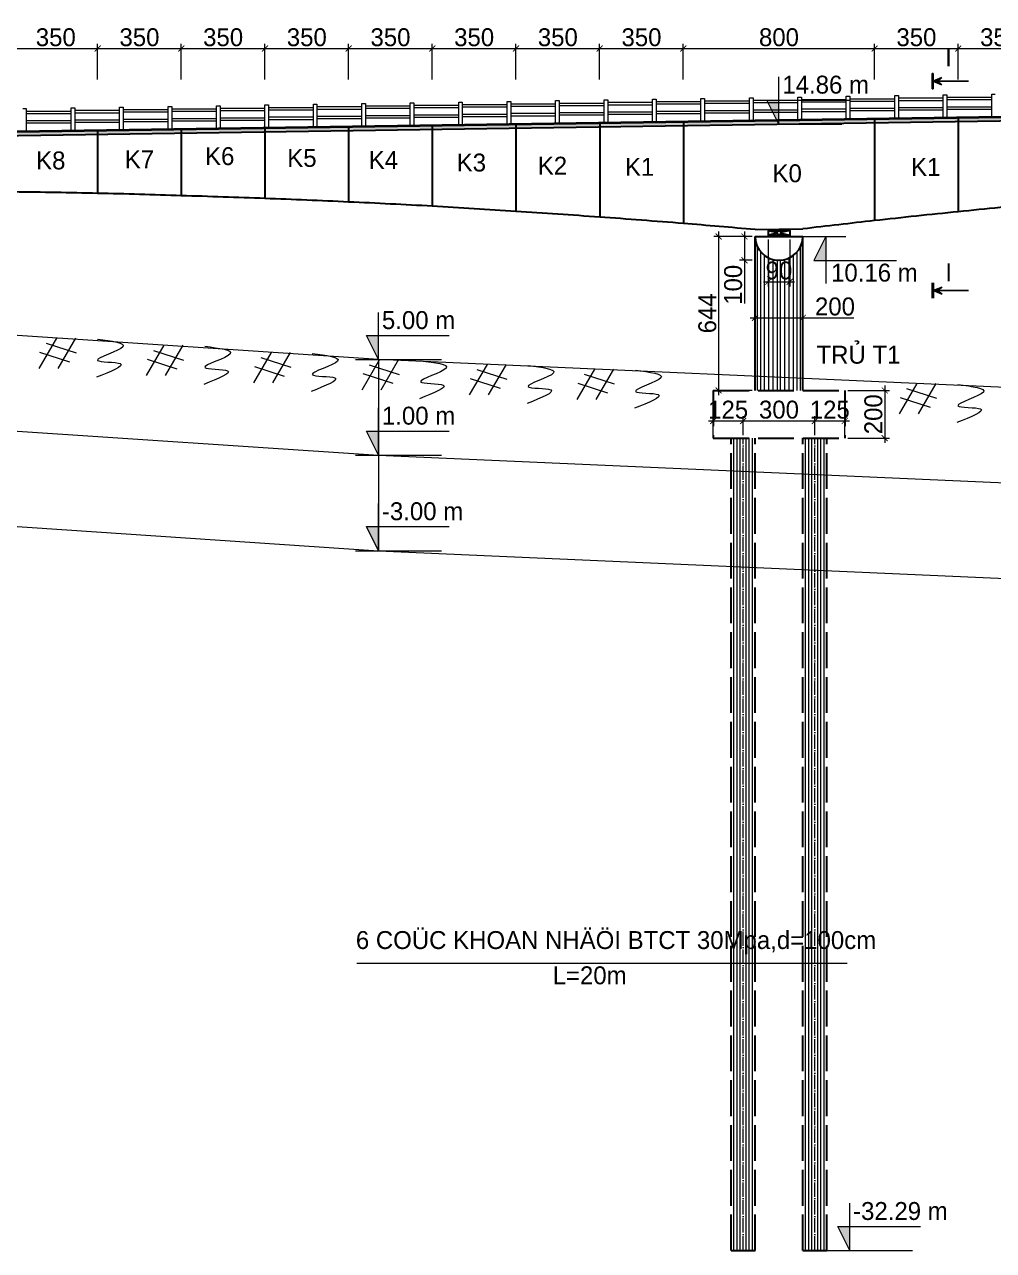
# Model space of a CAD drawing. Header units: millimetres. Extents: x -354608 to 492029, y -885357 to -234285.
# Drawn here: x -257077 to -216546, y -491479 to -440166 of the extents above; entities that cross this region are included whole.
import ezdxf

# ---------------------------------------------------------------- set-up
doc = ezdxf.new("R2010")
doc.units = ezdxf.units.MM
doc.header["$LTSCALE"] = 0.25
doc.header["$MEASUREMENT"] = 0
doc.header["$PDMODE"] = 34
doc.linetypes.add('ACAD_ISO02W100', pattern=[15, 12, -3])
doc.linetypes.add('ACAD_ISO04W100', pattern=[30, 24, -3, 0, -3])
doc.layers.get('0').update_dxf_attribs({"lineweight": 30})
for name, color, linetype, lineweight in [('!coban', 142, 'Continuous', 30), ('!hatch', 7, 'Continuous', 9), ('!manh', 21, 'Continuous', 20), ('!text', 130, 'Continuous', 20), ('2', 253, 'Continuous', 15), ('dam', 1, 'Continuous', 35), ('duong 3', 3, 'Continuous', 30), ('duongtam', 3, 'ACAD_ISO04W100', 18), ('dut', 2, 'ACAD_ISO02W100', 30), ('kichthuoc', 3, 'Continuous', 20), ('NET03', 2, 'Continuous', 30), ('text', 2, 'Continuous', 25)]:
    doc.layers.add(name, color=color, linetype=linetype, lineweight=lineweight)
doc.styles.add('K-THUOC', font='11_3664_VSWICONN.TTF')
doc.styles.get("Standard").update_dxf_attribs({"font": 'VNswitzerlandcondlight.TTF'})
doc.dimstyles.new('CHUAN TL 250', dxfattribs={"dimscale": 250, "dimtxt": 3, "dimasz": 1, "dimexe": 0.8, "dimexo": 0.5, "dimgap": 0.35, "dimtad": 1, "dimdec": 0, "dimlfac": 0.1, "dimzin": 0, "dimdsep": 46, "dimtxsty": 'K-THUOC', "dimblk": 'ARCHTICK', "dimcen": 1, "dimdle": 0.8, "dimclrd": 7, "dimclre": 7, "dimclrt": 256, "dimadec": 0, "dimazin": 0, "dimtfac": 1, "dimtdec": 0, "dimtmove": 0, "dimatfit": 3, "dimfxl": 0, "dimfrac": 2, "dimtolj": 1, "dimtzin": 0, "dimlwd": 15, "dimlwe": 15, "dimarcsym": 0})

# ---------------------------------------------------------------- blocks, each defined once
blk = doc.blocks.new('_ArchTick')
at = {"color": 0, "linetype": 'ByBlock', "const_width": 0.15}
blk.add_lwpolyline([(-0.5, -0.5), (0.5, 0.5)], dxfattribs=at)
blk = doc.blocks.new('*D50')
at = {"layer": '2', "color": 7, "lineweight": 15}
for p, q in [((-222644, -455479), (-220897, -455479)), ((-221097, -455279), (-221097, -457679)), ((-222644, -457479), (-220897, -457479))]:
    blk.add_line(p, q, dxfattribs=at)
at = {"layer": 'Defpoints', "color": 0}
for p in [(-222769, -455479), (-222769, -457479), (-221097, -457479)]:
    blk.add_point(p, dxfattribs=at)
at = {"layer": '2', "color": 7, "lineweight": 15, "xscale": 250, "yscale": 250, "zscale": 250}
for p, rotation in [((-221097, -455479), 90), ((-221097, -457479), 270)]:
    blk.add_blockref('_ArchTick', p, dxfattribs=dict(at, rotation=rotation))
at = {"layer": '2', "insert": (-221567, -456479), "char_height": 750, "attachment_point": 5, "rotation": 90, "style": 'K-THUOC'}
blk.add_mtext('\\A1;200', dxfattribs=at)
blk = doc.blocks.new('*D43')
at = {"layer": '2', "color": 7, "lineweight": 15}
for p, q in [((-225969, -449160), (-225969, -451136)), ((-225069, -449160), (-225069, -451136)), ((-226169, -450936), (-224869, -450936))]:
    blk.add_line(p, q, dxfattribs=at)
at = {"layer": 'Defpoints', "color": 0}
for p in [(-225969, -449035), (-225069, -449035), (-225069, -450936)]:
    blk.add_point(p, dxfattribs=at)
at = {"layer": '2', "color": 7, "lineweight": 15, "xscale": 250, "yscale": 250, "zscale": 250, "rotation": 180}
blk.add_blockref('_ArchTick', (-225969, -450936), dxfattribs=at)
at = {"layer": '2', "color": 7, "lineweight": 15, "xscale": 250, "yscale": 250, "zscale": 250}
blk.add_blockref('_ArchTick', (-225069, -450936), dxfattribs=at)
at = {"layer": '2', "insert": (-225519, -450465), "char_height": 750, "attachment_point": 5, "style": 'K-THUOC'}
blk.add_mtext('\\A1;90', dxfattribs=at)
blk = doc.blocks.new('*D44')
at = {"layer": '2', "color": 7, "lineweight": 15}
for p, q in [((-226519, -451935), (-226519, -452642)), ((-224519, -451935), (-224519, -452642)), ((-226719, -452442), (-224519, -452442)), ((-224519, -452442), (-222385, -452442))]:
    blk.add_line(p, q, dxfattribs=at)
at = {"layer": 'Defpoints', "color": 0}
for p in [(-226519, -451810), (-224519, -451810), (-224519, -452442)]:
    blk.add_point(p, dxfattribs=at)
at = {"layer": '2', "color": 7, "lineweight": 15, "xscale": 250, "yscale": 250, "zscale": 250, "rotation": 180}
blk.add_blockref('_ArchTick', (-226519, -452442), dxfattribs=at)
at = {"layer": '2', "color": 7, "lineweight": 15, "xscale": 250, "yscale": 250, "zscale": 250}
blk.add_blockref('_ArchTick', (-224519, -452442), dxfattribs=at)
at = {"layer": '2', "insert": (-223176, -451972), "char_height": 750, "attachment_point": 5, "style": 'K-THUOC'}
blk.add_mtext('\\A1;200', dxfattribs=at)
blk = doc.blocks.new('*D45')
at = {"layer": '2', "color": 7, "lineweight": 15}
for p, q in [((-228042, -448835), (-228042, -455679)), ((-226644, -449035), (-228242, -449035)), ((-226644, -455479), (-228242, -455479))]:
    blk.add_line(p, q, dxfattribs=at)
at = {"layer": 'Defpoints', "color": 0}
for p in [(-226519, -449035), (-228042, -455479), (-226519, -455479)]:
    blk.add_point(p, dxfattribs=at)
at = {"layer": '2', "color": 7, "lineweight": 15, "xscale": 250, "yscale": 250, "zscale": 250}
for p, rotation in [((-228042, -449035), 90), ((-228042, -455479), 270)]:
    blk.add_blockref('_ArchTick', p, dxfattribs=dict(at, rotation=rotation))
at = {"layer": '2', "insert": (-228512, -452257), "char_height": 750, "attachment_point": 5, "rotation": 90, "style": 'K-THUOC'}
blk.add_mtext('\\A1;644', dxfattribs=at)
blk = doc.blocks.new('*D46')
at = {"layer": '2', "color": 7, "lineweight": 15}
for p, q in [((-226963, -448835), (-226963, -450035)), ((-226644, -449035), (-227163, -449035)), ((-226644, -450035), (-227163, -450035)), ((-226963, -450035), (-226963, -451837))]:
    blk.add_line(p, q, dxfattribs=at)
at = {"layer": 'Defpoints', "color": 0}
for p in [(-226519, -449035), (-226963, -450035), (-226519, -450035)]:
    blk.add_point(p, dxfattribs=at)
at = {"layer": '2', "color": 7, "lineweight": 15, "xscale": 250, "yscale": 250, "zscale": 250}
for p, rotation in [((-226963, -449035), 90), ((-226963, -450035), 270)]:
    blk.add_blockref('_ArchTick', p, dxfattribs=dict(at, rotation=rotation))
at = {"layer": '2', "insert": (-227433, -451061), "char_height": 750, "attachment_point": 5, "rotation": 90, "style": 'K-THUOC'}
blk.add_mtext('\\A1;100', dxfattribs=at)
blk = doc.blocks.new('*D47')
at = {"layer": '2', "color": 7, "lineweight": 15}
for p, q in [((-228269, -457354), (-228269, -456561)), ((-227019, -457354), (-227019, -456561)), ((-228469, -456761), (-226819, -456761))]:
    blk.add_line(p, q, dxfattribs=at)
at = {"layer": 'Defpoints', "color": 0}
for p in [(-227019, -456761), (-228269, -457479), (-227019, -457479)]:
    blk.add_point(p, dxfattribs=at)
at = {"layer": '2', "color": 7, "lineweight": 15, "xscale": 250, "yscale": 250, "zscale": 250, "rotation": 180}
blk.add_blockref('_ArchTick', (-228269, -456761), dxfattribs=at)
at = {"layer": '2', "color": 7, "lineweight": 15, "xscale": 250, "yscale": 250, "zscale": 250}
blk.add_blockref('_ArchTick', (-227019, -456761), dxfattribs=at)
at = {"layer": '2', "insert": (-227644, -456291), "char_height": 750, "attachment_point": 5, "style": 'K-THUOC'}
blk.add_mtext('\\A1;125', dxfattribs=at)
blk = doc.blocks.new('*D48')
at = {"layer": '2', "color": 7, "lineweight": 15}
for p, q in [((-227019, -457354), (-227019, -456561)), ((-224019, -457354), (-224019, -456561)), ((-227219, -456761), (-223819, -456761))]:
    blk.add_line(p, q, dxfattribs=at)
at = {"layer": 'Defpoints', "color": 0}
for p in [(-224019, -456761), (-227019, -457479), (-224019, -457479)]:
    blk.add_point(p, dxfattribs=at)
at = {"layer": '2', "color": 7, "lineweight": 15, "xscale": 250, "yscale": 250, "zscale": 250, "rotation": 180}
blk.add_blockref('_ArchTick', (-227019, -456761), dxfattribs=at)
at = {"layer": '2', "color": 7, "lineweight": 15, "xscale": 250, "yscale": 250, "zscale": 250}
blk.add_blockref('_ArchTick', (-224019, -456761), dxfattribs=at)
at = {"layer": '2', "insert": (-225519, -456290), "char_height": 750, "attachment_point": 5, "style": 'K-THUOC'}
blk.add_mtext('\\A1;300', dxfattribs=at)
blk = doc.blocks.new('*D49')
at = {"layer": '2', "color": 7, "lineweight": 15}
for p, q in [((-224019, -457354), (-224019, -456561)), ((-222769, -457354), (-222769, -456561)), ((-224219, -456761), (-222569, -456761))]:
    blk.add_line(p, q, dxfattribs=at)
at = {"layer": 'Defpoints', "color": 0}
for p in [(-222769, -456761), (-224019, -457479), (-222769, -457479)]:
    blk.add_point(p, dxfattribs=at)
at = {"layer": '2', "color": 7, "lineweight": 15, "xscale": 250, "yscale": 250, "zscale": 250, "rotation": 180}
blk.add_blockref('_ArchTick', (-224019, -456761), dxfattribs=at)
at = {"layer": '2', "color": 7, "lineweight": 15, "xscale": 250, "yscale": 250, "zscale": 250}
blk.add_blockref('_ArchTick', (-222769, -456761), dxfattribs=at)
at = {"layer": '2', "insert": (-223394, -456291), "char_height": 750, "attachment_point": 5, "style": 'K-THUOC'}
blk.add_mtext('\\A1;125', dxfattribs=at)
blk = doc.blocks.new('dattn')
at = {"layer": 'duong 3', "lineweight": 13}
for p, q in [((0, 0), (-745, -1272)), ((793, 0), (48, -1272)), ((-434, -212), (820, -618)), ((-705, -585), (549, -991))]:
    blk.add_line(p, q, dxfattribs=at)
blk.add_spline([(1715, -44), (2779, -359), (1715, -930), (2661, -1067), (1675, -1638)], degree=3, dxfattribs=at)
blk = doc.blocks.new('*D157')
at = {"layer": '2', "color": 7, "lineweight": 15}
for p, q in [((-225719, -434934), (-181819, -434934)), ((-225519, -439618), (-225519, -434734)), ((-182019, -440122), (-182019, -434734))]:
    blk.add_line(p, q, dxfattribs=at)
at = {"layer": 'Defpoints', "color": 0}
for p in [(-182019, -434934), (-225519, -439743), (-182019, -440247)]:
    blk.add_point(p, dxfattribs=at)
at = {"layer": '2', "color": 7, "lineweight": 15, "xscale": 250, "yscale": 250, "zscale": 250, "rotation": 180}
blk.add_blockref('_ArchTick', (-225519, -434934), dxfattribs=at)
at = {"layer": '2', "color": 7, "lineweight": 15, "xscale": 250, "yscale": 250, "zscale": 250}
blk.add_blockref('_ArchTick', (-182019, -434934), dxfattribs=at)
at = {"layer": '2', "insert": (-203769, -434458), "char_height": 750, "attachment_point": 5, "style": 'K-THUOC'}
blk.add_mtext('\\A1;8700/2', dxfattribs=at)
blk = doc.blocks.new('*D775')
at = {"layer": '2', "color": 7, "lineweight": 15}
for p, q in [((-257719, -441173), (-253819, -441173)), ((-257519, -442468), (-257519, -440973)), ((-254019, -442468), (-254019, -440973))]:
    blk.add_line(p, q, dxfattribs=at)
at = {"layer": 'Defpoints', "color": 0}
for p in [(-254019, -441173), (-257519, -442593), (-254019, -442593)]:
    blk.add_point(p, dxfattribs=at)
at = {"layer": '2', "color": 7, "lineweight": 15, "xscale": 250, "yscale": 250, "zscale": 250, "rotation": 180}
blk.add_blockref('_ArchTick', (-257519, -441173), dxfattribs=at)
at = {"layer": '2', "color": 7, "lineweight": 15, "xscale": 250, "yscale": 250, "zscale": 250}
blk.add_blockref('_ArchTick', (-254019, -441173), dxfattribs=at)
at = {"layer": '2', "insert": (-255769, -440703), "char_height": 750, "attachment_point": 5, "style": 'K-THUOC'}
blk.add_mtext('\\A1;350', dxfattribs=at)
blk = doc.blocks.new('*D776')
at = {"layer": '2', "color": 7, "lineweight": 15}
for p, q in [((-254219, -441173), (-250319, -441173)), ((-254019, -442468), (-254019, -440973)), ((-250519, -442468), (-250519, -440973))]:
    blk.add_line(p, q, dxfattribs=at)
at = {"layer": 'Defpoints', "color": 0}
for p in [(-250519, -441173), (-254019, -442593), (-250519, -442593)]:
    blk.add_point(p, dxfattribs=at)
at = {"layer": '2', "color": 7, "lineweight": 15, "xscale": 250, "yscale": 250, "zscale": 250, "rotation": 180}
blk.add_blockref('_ArchTick', (-254019, -441173), dxfattribs=at)
at = {"layer": '2', "color": 7, "lineweight": 15, "xscale": 250, "yscale": 250, "zscale": 250}
blk.add_blockref('_ArchTick', (-250519, -441173), dxfattribs=at)
at = {"layer": '2', "insert": (-252269, -440703), "char_height": 750, "attachment_point": 5, "style": 'K-THUOC'}
blk.add_mtext('\\A1;350', dxfattribs=at)
blk = doc.blocks.new('*D777')
at = {"layer": '2', "color": 7, "lineweight": 15}
for p, q in [((-250719, -441173), (-246819, -441173)), ((-250519, -442468), (-250519, -440973)), ((-247019, -442468), (-247019, -440973))]:
    blk.add_line(p, q, dxfattribs=at)
at = {"layer": 'Defpoints', "color": 0}
for p in [(-247019, -441173), (-250519, -442593), (-247019, -442593)]:
    blk.add_point(p, dxfattribs=at)
at = {"layer": '2', "color": 7, "lineweight": 15, "xscale": 250, "yscale": 250, "zscale": 250, "rotation": 180}
blk.add_blockref('_ArchTick', (-250519, -441173), dxfattribs=at)
at = {"layer": '2', "color": 7, "lineweight": 15, "xscale": 250, "yscale": 250, "zscale": 250}
blk.add_blockref('_ArchTick', (-247019, -441173), dxfattribs=at)
at = {"layer": '2', "insert": (-248769, -440703), "char_height": 750, "attachment_point": 5, "style": 'K-THUOC'}
blk.add_mtext('\\A1;350', dxfattribs=at)
blk = doc.blocks.new('*D778')
at = {"layer": '2', "color": 7, "lineweight": 15}
for p, q in [((-247219, -441173), (-243319, -441173)), ((-247019, -442468), (-247019, -440973)), ((-243519, -442468), (-243519, -440973))]:
    blk.add_line(p, q, dxfattribs=at)
at = {"layer": 'Defpoints', "color": 0}
for p in [(-243519, -441173), (-247019, -442593), (-243519, -442593)]:
    blk.add_point(p, dxfattribs=at)
at = {"layer": '2', "color": 7, "lineweight": 15, "xscale": 250, "yscale": 250, "zscale": 250, "rotation": 180}
blk.add_blockref('_ArchTick', (-247019, -441173), dxfattribs=at)
at = {"layer": '2', "color": 7, "lineweight": 15, "xscale": 250, "yscale": 250, "zscale": 250}
blk.add_blockref('_ArchTick', (-243519, -441173), dxfattribs=at)
at = {"layer": '2', "insert": (-245269, -440703), "char_height": 750, "attachment_point": 5, "style": 'K-THUOC'}
blk.add_mtext('\\A1;350', dxfattribs=at)
blk = doc.blocks.new('*D779')
at = {"layer": '2', "color": 7, "lineweight": 15}
for p, q in [((-243719, -441173), (-239819, -441173)), ((-243519, -442468), (-243519, -440973)), ((-240019, -442468), (-240019, -440973))]:
    blk.add_line(p, q, dxfattribs=at)
at = {"layer": 'Defpoints', "color": 0}
for p in [(-240019, -441173), (-243519, -442593), (-240019, -442593)]:
    blk.add_point(p, dxfattribs=at)
at = {"layer": '2', "color": 7, "lineweight": 15, "xscale": 250, "yscale": 250, "zscale": 250, "rotation": 180}
blk.add_blockref('_ArchTick', (-243519, -441173), dxfattribs=at)
at = {"layer": '2', "color": 7, "lineweight": 15, "xscale": 250, "yscale": 250, "zscale": 250}
blk.add_blockref('_ArchTick', (-240019, -441173), dxfattribs=at)
at = {"layer": '2', "insert": (-241769, -440703), "char_height": 750, "attachment_point": 5, "style": 'K-THUOC'}
blk.add_mtext('\\A1;350', dxfattribs=at)
blk = doc.blocks.new('*D780')
at = {"layer": '2', "color": 7, "lineweight": 15}
for p, q in [((-240219, -441173), (-236319, -441173)), ((-240019, -442468), (-240019, -440973)), ((-236519, -442468), (-236519, -440973))]:
    blk.add_line(p, q, dxfattribs=at)
at = {"layer": 'Defpoints', "color": 0}
for p in [(-236519, -441173), (-240019, -442593), (-236519, -442593)]:
    blk.add_point(p, dxfattribs=at)
at = {"layer": '2', "color": 7, "lineweight": 15, "xscale": 250, "yscale": 250, "zscale": 250, "rotation": 180}
blk.add_blockref('_ArchTick', (-240019, -441173), dxfattribs=at)
at = {"layer": '2', "color": 7, "lineweight": 15, "xscale": 250, "yscale": 250, "zscale": 250}
blk.add_blockref('_ArchTick', (-236519, -441173), dxfattribs=at)
at = {"layer": '2', "insert": (-238269, -440703), "char_height": 750, "attachment_point": 5, "style": 'K-THUOC'}
blk.add_mtext('\\A1;350', dxfattribs=at)
blk = doc.blocks.new('*D781')
at = {"layer": '2', "color": 7, "lineweight": 15}
for p, q in [((-236719, -441173), (-232819, -441173)), ((-236519, -442468), (-236519, -440973)), ((-233019, -442468), (-233019, -440973))]:
    blk.add_line(p, q, dxfattribs=at)
at = {"layer": 'Defpoints', "color": 0}
for p in [(-233019, -441173), (-236519, -442593), (-233019, -442593)]:
    blk.add_point(p, dxfattribs=at)
at = {"layer": '2', "color": 7, "lineweight": 15, "xscale": 250, "yscale": 250, "zscale": 250, "rotation": 180}
blk.add_blockref('_ArchTick', (-236519, -441173), dxfattribs=at)
at = {"layer": '2', "color": 7, "lineweight": 15, "xscale": 250, "yscale": 250, "zscale": 250}
blk.add_blockref('_ArchTick', (-233019, -441173), dxfattribs=at)
at = {"layer": '2', "insert": (-234769, -440703), "char_height": 750, "attachment_point": 5, "style": 'K-THUOC'}
blk.add_mtext('\\A1;350', dxfattribs=at)
blk = doc.blocks.new('*D782')
at = {"layer": '2', "color": 7, "lineweight": 15}
for p, q in [((-233219, -441173), (-229319, -441173)), ((-233019, -442468), (-233019, -440973)), ((-229519, -442468), (-229519, -440973))]:
    blk.add_line(p, q, dxfattribs=at)
at = {"layer": 'Defpoints', "color": 0}
for p in [(-229519, -441173), (-233019, -442593), (-229519, -442593)]:
    blk.add_point(p, dxfattribs=at)
at = {"layer": '2', "color": 7, "lineweight": 15, "xscale": 250, "yscale": 250, "zscale": 250, "rotation": 180}
blk.add_blockref('_ArchTick', (-233019, -441173), dxfattribs=at)
at = {"layer": '2', "color": 7, "lineweight": 15, "xscale": 250, "yscale": 250, "zscale": 250}
blk.add_blockref('_ArchTick', (-229519, -441173), dxfattribs=at)
at = {"layer": '2', "insert": (-231269, -440703), "char_height": 750, "attachment_point": 5, "style": 'K-THUOC'}
blk.add_mtext('\\A1;350', dxfattribs=at)
blk = doc.blocks.new('*D783')
at = {"layer": '2', "color": 7, "lineweight": 15}
for p, q in [((-229719, -441173), (-221319, -441173)), ((-229519, -442468), (-229519, -440973)), ((-221519, -442468), (-221519, -440973))]:
    blk.add_line(p, q, dxfattribs=at)
at = {"layer": 'Defpoints', "color": 0}
for p in [(-221519, -441173), (-229519, -442593), (-221519, -442593)]:
    blk.add_point(p, dxfattribs=at)
at = {"layer": '2', "color": 7, "lineweight": 15, "xscale": 250, "yscale": 250, "zscale": 250, "rotation": 180}
blk.add_blockref('_ArchTick', (-229519, -441173), dxfattribs=at)
at = {"layer": '2', "color": 7, "lineweight": 15, "xscale": 250, "yscale": 250, "zscale": 250}
blk.add_blockref('_ArchTick', (-221519, -441173), dxfattribs=at)
at = {"layer": '2', "insert": (-225519, -440703), "char_height": 750, "attachment_point": 5, "style": 'K-THUOC'}
blk.add_mtext('\\A1;800', dxfattribs=at)
blk = doc.blocks.new('*D784')
at = {"layer": '2', "color": 7, "lineweight": 15}
for p, q in [((-221719, -441173), (-217819, -441173)), ((-221519, -442468), (-221519, -440973)), ((-218019, -442468), (-218019, -440973))]:
    blk.add_line(p, q, dxfattribs=at)
at = {"layer": 'Defpoints', "color": 0}
for p in [(-218019, -441173), (-221519, -442593), (-218019, -442593)]:
    blk.add_point(p, dxfattribs=at)
at = {"layer": '2', "color": 7, "lineweight": 15, "xscale": 250, "yscale": 250, "zscale": 250, "rotation": 180}
blk.add_blockref('_ArchTick', (-221519, -441173), dxfattribs=at)
at = {"layer": '2', "color": 7, "lineweight": 15, "xscale": 250, "yscale": 250, "zscale": 250}
blk.add_blockref('_ArchTick', (-218019, -441173), dxfattribs=at)
at = {"layer": '2', "insert": (-219769, -440703), "char_height": 750, "attachment_point": 5, "style": 'K-THUOC'}
blk.add_mtext('\\A1;350', dxfattribs=at)
blk = doc.blocks.new('*D785')
at = {"layer": '2', "color": 7, "lineweight": 15}
for p, q in [((-218219, -441173), (-214319, -441173)), ((-218019, -442468), (-218019, -440973)), ((-214519, -442468), (-214519, -440973))]:
    blk.add_line(p, q, dxfattribs=at)
at = {"layer": 'Defpoints', "color": 0}
for p in [(-214519, -441173), (-218019, -442593), (-214519, -442593)]:
    blk.add_point(p, dxfattribs=at)
at = {"layer": '2', "color": 7, "lineweight": 15, "xscale": 250, "yscale": 250, "zscale": 250, "rotation": 180}
blk.add_blockref('_ArchTick', (-218019, -441173), dxfattribs=at)
at = {"layer": '2', "color": 7, "lineweight": 15, "xscale": 250, "yscale": 250, "zscale": 250}
blk.add_blockref('_ArchTick', (-214519, -441173), dxfattribs=at)
at = {"layer": '2', "insert": (-216269, -440703), "char_height": 750, "attachment_point": 5, "style": 'K-THUOC'}
blk.add_mtext('\\A1;350', dxfattribs=at)

msp = doc.modelspace()

# ---------------------------------------------------------------- hatches: boundary and pattern name
at = {"layer": '!hatch'}
h = msp.add_hatch(color=256, dxfattribs=at)
h.paths.add_polyline_path([(-317349, -445020.2), (-322268.6, -445020.2), (-322268.6, -445190.2), (-317349, -445190.2)])
h.paths.add_polyline_path([(-313849, -445020.2), (-317349, -445020.2), (-317349, -445190.2), (-313849, -445190.2)])
h.paths.add_polyline_path([(-310849, -445020.2), (-313849, -445020.2), (-313849, -445190.2), (-310849, -445190.2)])
h.paths.add_polyline_path([(-307849, -445020.2), (-310849, -445020.2), (-310849, -445190.2), (-307849, -445190.2)])
h.paths.add_polyline_path([(-302349, -445020.2), (-307849, -445020.2), (-307849, -445190.2), (-302349, -445190.2)])
h.paths.add_polyline_path([(-296552, -445020.2), (-302349, -445020.2), (-302349, -445190.2), (-296552, -445190.2)])
h.paths.add_polyline_path([(-289478.6, -445020.2), (-296552, -445020.2), (-296552, -445190.2), (-289478.6, -445190.2)])
h.paths.add_polyline_path([(-282518.6, -445020.2), (-289478.6, -445020.2), (-289478.6, -445190.2), (-282518.6, -445190.2)])
h.paths.add_polyline_path([(-270018.6, -444832.7), (-282518.6, -445020.2), (-282518.6, -445190.2), (-270018.6, -445002.7)])
h.paths.add_polyline_path([(-268018.6, -444802.7), (-270018.6, -444832.7), (-270018.6, -445002.7), (-268018.6, -444972.7)])
h.paths.add_polyline_path([(-264518.6, -444750.2), (-268018.6, -444802.7), (-268018.6, -444972.7), (-264518.6, -444920.2)])
h.paths.add_polyline_path([(-261018.6, -444697.7), (-264518.6, -444750.2), (-264518.6, -444920.2), (-261018.6, -444867.7)])
h.paths.add_polyline_path([(-257518.6, -444645.2), (-261018.6, -444697.7), (-261018.6, -444867.7), (-257518.6, -444815.2)])
h.paths.add_polyline_path([(-254018.6, -444592.7), (-257518.6, -444645.2), (-257518.6, -444815.2), (-254018.6, -444762.7)])
h.paths.add_polyline_path([(-250518.6, -444540.2), (-254018.6, -444592.7), (-254018.6, -444762.7), (-250518.6, -444710.2)])
h.paths.add_polyline_path([(-247018.6, -444487.7), (-250518.6, -444540.2), (-250518.6, -444710.2), (-247018.6, -444657.7)])
h.paths.add_polyline_path([(-243518.6, -444435.2), (-247018.6, -444487.7), (-247018.6, -444657.7), (-243518.6, -444605.2)])
h.paths.add_polyline_path([(-240018.6, -444382.7), (-243518.6, -444435.2), (-243518.6, -444605.2), (-240018.6, -444552.7)])
h.paths.add_polyline_path([(-236518.6, -444330.2), (-240018.6, -444382.7), (-240018.6, -444552.7), (-236518.6, -444500.2)])
h.paths.add_polyline_path([(-233018.6, -444277.7), (-236518.6, -444330.2), (-236518.6, -444500.2), (-233018.6, -444447.7)])
h.paths.add_polyline_path([(-229518.6, -444225.2), (-233018.6, -444277.7), (-233018.6, -444447.7), (-229518.6, -444395.2)])
h.paths.add_polyline_path([(-221518.6, -444105.2), (-229518.6, -444225.2), (-229518.6, -444395.2), (-221518.6, -444275.2)])
h.paths.add_polyline_path([(-218018.6, -444052.7), (-221518.6, -444105.2), (-221518.6, -444275.2), (-218018.6, -444222.7)])
h.paths.add_polyline_path([(-214518.6, -444170.2), (-214518.6, -444000.2), (-218018.6, -444052.7), (-218018.6, -444222.7)])
h.paths.add_polyline_path([(-211018.6, -443947.7), (-214518.6, -444000.2), (-214518.6, -444170.2), (-211018.6, -444117.7)])
h.paths.add_polyline_path([(-207518.6, -443895.2), (-211018.6, -443947.7), (-211018.6, -444117.7), (-207518.6, -444065.2)])
h.paths.add_polyline_path([(-204018.6, -443842.7), (-207518.6, -443895.2), (-207518.6, -444065.2), (-204018.6, -444012.7)])
h.paths.add_polyline_path([(-200518.6, -443960.2), (-200518.6, -443790.2), (-204018.6, -443842.7), (-204018.6, -444012.7)])
h.paths.add_polyline_path([(-197018.6, -443737.7), (-200518.6, -443790.2), (-200518.6, -443960.2), (-197018.6, -443907.7)])
h.paths.add_polyline_path([(-193518.6, -443685.2), (-197018.6, -443737.7), (-197018.6, -443907.7), (-193518.6, -443855.2)])
h.paths.add_polyline_path([(-190018.6, -443632.7), (-193518.6, -443685.2), (-193518.6, -443855.2), (-190018.6, -443802.7)])
h.paths.add_polyline_path([(-186518.6, -443580.2), (-190018.6, -443632.7), (-190018.6, -443802.7), (-186518.6, -443750.2)])
h.paths.add_polyline_path([(-182018.6, -443512.7), (-186518.6, -443580.2), (-186518.6, -443750.2), (-182018.6, -443682.7)])
at = {"layer": 'kichthuoc', "lineweight": 13}
for points in [[(-225518.6, -443327.7), (-226020.3, -443327.7), (-225518.6, -444335.2)], [(-223559.5, -450042.7), (-224061.3, -450042.7), (-223559.5, -449035.2)], [(-242268.6, -453182.7), (-242770.3, -453182.7), (-242268.6, -454190.2)], [(-242268.6, -457182.7), (-242770.3, -457182.7), (-242268.6, -458190.2)], [(-242268.6, -461182.7), (-242770.3, -461182.7), (-242268.6, -462190.2)], [(-222559.5, -490471.5), (-223061.3, -490471.5), (-222559.5, -491479.1)]]:
    msp.add_hatch(color=256, dxfattribs=at).paths.add_polyline_path(points)
at = {"layer": 'text', "lineweight": 13}
for points in [[(-219062.3, -442217.5), (-219110.4, -442217.5), (-219110.4, -442859.1), (-219062.3, -442859.1)], [(-219059.6, -450984), (-219107.7, -450984), (-219107.7, -451625.7), (-219059.6, -451625.7)]]:
    msp.add_hatch(color=256, dxfattribs=at).paths.add_polyline_path(points)
h = msp.add_hatch(color=256, dxfattribs=at)
h.paths.add_polyline_path([(-218903.1, -442538.3), (-218700.9, -442390), (-219062.3, -442538.3)])
h.paths.add_polyline_path([(-218700.9, -442686.6), (-218903.1, -442538.3), (-219062.3, -442538.3)])
h = msp.add_hatch(color=256, dxfattribs=at)
h.paths.add_polyline_path([(-218900.5, -451304.9), (-218698.2, -451156.6), (-219059.6, -451304.9)])
h.paths.add_polyline_path([(-218698.2, -451453.2), (-218900.5, -451304.9), (-219059.6, -451304.9)])

# ---------------------------------------------------------------- linework, layer by layer
at = {"layer": '!coban'}
for p, q in [((-282518.6, -445190.2), (-182018.6, -443682.7)), ((-236518.6, -444330.2), (-236518.6, -447990.2)), ((-233018.6, -444277.7), (-233018.6, -448227.7)), ((-229518.6, -444225.2), (-229518.6, -448495.2)), ((-221518.6, -444105.2), (-221518.6, -448375.2)), ((-218018.6, -444052.7), (-218018.6, -448002.7)), ((-254018.6, -444592.7), (-254018.6, -447232.7)), ((-250518.6, -444540.2), (-250518.6, -447330.2)), ((-247018.6, -444487.7), (-247018.6, -447447.7)), ((-243518.6, -444435.2), (-243518.6, -447595.2)), ((-240018.6, -444382.7), (-240018.6, -447772.7)), ((-226518.6, -448750.2), (-224518.6, -448720.2))]:
    msp.add_line(p, q, dxfattribs=at)
for points in [[(-182018.6, -445882.7), (-183018.6, -445897.7), (-186518.6, -445970.2), (-190018.6, -446082.7), (-193518.6, -446215.2), (-197018.6, -446377.7), (-200518.6, -446580.2), (-204018.6, -446802.7), (-207518.6, -447055.2), (-211018.6, -447337.7), (-214518.6, -447660.2), (-218018.6, -448002.7), (-221518.6, -448375.2), (-224518.6, -448720.2)], [(-226518.6, -448750.2), (-229518.6, -448495.2), (-233018.6, -448227.7), (-236518.6, -447990.2), (-240018.6, -447772.7), (-243518.6, -447595.2), (-247018.6, -447447.7), (-250518.6, -447330.2), (-254018.6, -447232.7), (-257518.6, -447175.2), (-261018.6, -447147.7), (-264518.6, -447140.2), (-268018.6, -447172.7)]]:
    msp.add_spline(points, degree=3, dxfattribs=at)
at = {"layer": '!manh'}
msp.add_line((-243174, -479453.2), (-222660.9, -479453.2), dxfattribs=at)
at = {"layer": '!text'}
for p, q in [((-242268.6, -454190.2), (-287268.6, -451190.2)), ((-197268.6, -456190.2), (-242268.6, -454190.2)), ((-242268.6, -454190.2), (-242268.6, -458190.2)), ((-287268.6, -455190.2), (-242268.6, -458190.2)), ((-242268.6, -458190.2), (-197268.6, -460190.2)), ((-242268.6, -458190.2), (-242268.6, -462190.2)), ((-287268.6, -459190.2), (-242268.6, -462190.2)), ((-242268.6, -462190.2), (-197268.6, -464190.2))]:
    msp.add_line(p, q, dxfattribs=at)
at = {"layer": '2', "lineweight": 9}
for p, q in [((-226421.5, -455479.1), (-226421.5, -449465)), ((-224615.7, -455479.1), (-224615.7, -449465)), ((-226283.3, -455479.1), (-226283.3, -449679.6)), ((-226129.6, -455479.1), (-226129.6, -449826.8)), ((-225945.3, -455479.1), (-225945.3, -449939.6)), ((-225760.3, -455479.1), (-225760.3, -450005.5)), ((-225276.9, -455479.1), (-225276.9, -450005.5)), ((-225092, -455479.1), (-225092, -449939.6)), ((-224907.6, -455479.1), (-224907.6, -449826.8)), ((-224754, -455479.1), (-224754, -449679.6)), ((-225575.9, -455479.1), (-225575.9, -450033.5)), ((-225461.3, -455479.1), (-225461.3, -450033.5)), ((-227407.6, -491479.1), (-227407.6, -457479.1)), ((-227268.4, -491479.1), (-227268.4, -457479.1)), ((-227145.1, -491479.1), (-227145.1, -457479.1)), ((-226892.1, -491479.1), (-226892.1, -457479.1)), ((-226768.8, -491479.1), (-226768.8, -457479.1)), ((-226629.6, -491479.1), (-226629.6, -457479.1)), ((-224407.6, -491479.1), (-224407.6, -457479.1)), ((-224268.4, -491479.1), (-224268.4, -457479.1)), ((-224145.1, -491479.1), (-224145.1, -457479.1)), ((-223892.1, -491479.1), (-223892.1, -457479.1)), ((-223768.8, -491479.1), (-223768.8, -457479.1)), ((-223629.6, -491479.1), (-223629.6, -457479.1))]:
    msp.add_line(p, q, dxfattribs=at)
at = {"layer": 'dam'}
msp.add_line((-282518.6, -445020.2), (-182018.6, -443512.7), dxfattribs=at)
at = {"layer": 'duong 3'}
for p, q in [((-226518.6, -455479.1), (-226518.6, -449035.2)), ((-226518.6, -449035.2), (-224518.6, -449035.2)), ((-226518.6, -455479.1), (-226518.6, -449405.3)), ((-224518.6, -455479.1), (-224518.6, -449035.2)), ((-224518.6, -455479.1), (-224518.6, -449405.3))]:
    msp.add_line(p, q, dxfattribs=at)
msp.add_arc((-225518.6, -449035.2), 1000, 180, 0, dxfattribs=at)
at = {"layer": 'duongtam', "ltscale": 100}
for p, q in [((-227018.6, -491479.1), (-227018.6, -457479.1)), ((-224018.6, -491479.1), (-224018.6, -457479.1))]:
    msp.add_line(p, q, dxfattribs=at)
at = {"layer": 'dut', "ltscale": 500}
for p, q in [((-228268.6, -455479.1), (-222768.6, -455479.1)), ((-228268.6, -455479.1), (-228268.6, -457479.1)), ((-222768.6, -455479.1), (-222768.6, -457479.1)), ((-228268.6, -457479.1), (-222768.6, -457479.1)), ((-227518.6, -491479.1), (-227518.6, -457479.1)), ((-226518.6, -491479.1), (-226518.6, -457479.1)), ((-224518.6, -491479.1), (-224518.6, -457479.1)), ((-223518.6, -491479.1), (-223518.6, -457479.1)), ((-227518.6, -491479.1), (-226518.6, -491479.1)), ((-224518.6, -491479.1), (-223518.6, -491479.1))]:
    msp.add_line(p, q, dxfattribs=at)
at = {"layer": 'kichthuoc'}
for p, q in [((-225518.6, -444335.2), (-225518.6, -442360.8)), ((-232833.9, -443322.2), (-232683.9, -443322.2)), ((-232833.9, -444274.9), (-232833.9, -443322.2)), ((-232683.9, -443322.2), (-232683.9, -444272.7)), ((-230807.2, -443291.8), (-230657.2, -443291.8)), ((-230807.2, -444244.5), (-230807.2, -443291.8)), ((-230657.2, -443291.8), (-230657.2, -444242.3)), ((-228780.6, -443261.4), (-228630.6, -443261.4)), ((-228780.6, -444214.1), (-228780.6, -443261.4)), ((-228630.6, -443261.4), (-228630.6, -444211.9)), ((-226754, -443231), (-226604, -443231)), ((-226754, -444183.7), (-226754, -443231)), ((-226604, -443231), (-226604, -444181.5)), ((-226604, -443331), (-224727.4, -443331)), ((-225518.6, -444335.2), (-226020.3, -443327.7)), ((-226020.3, -443327.7), (-225518.6, -443327.7)), ((-225518.6, -443327.7), (-222561.4, -443327.7)), ((-224727.4, -443200.6), (-224577.4, -443200.6)), ((-224727.4, -444153.3), (-224727.4, -443200.6)), ((-224577.4, -443200.6), (-224577.4, -444151.1)), ((-224577.4, -443300.6), (-222700.8, -443300.6)), ((-222700.8, -443170.2), (-222550.8, -443170.2)), ((-222700.8, -444122.9), (-222700.8, -443170.2)), ((-222550.8, -443170.2), (-222550.8, -444120.7)), ((-222550.8, -443270.2), (-220674.2, -443270.2)), ((-220674.2, -443139.8), (-220524.2, -443139.8)), ((-220674.2, -444092.5), (-220674.2, -443139.8)), ((-220524.2, -443139.8), (-220524.2, -444090.3)), ((-220524.2, -443239.8), (-218647.6, -443239.8)), ((-220524.2, -443339.8), (-218647.6, -443339.8)), ((-218647.6, -443109.4), (-218497.6, -443109.4)), ((-218647.6, -444062.1), (-218647.6, -443109.4)), ((-218497.6, -443109.4), (-218497.6, -444059.9)), ((-218497.6, -443209.4), (-216621, -443209.4)), ((-218497.6, -443309.4), (-216621, -443309.4)), ((-216621, -443079), (-216471, -443079)), ((-216621, -444031.7), (-216621, -443079)), ((-257151.7, -443687), (-257001.7, -443687)), ((-257001.7, -443687), (-257001.7, -444637.4)), ((-257001.7, -443787), (-255125.1, -443787)), ((-255125.1, -443656.6), (-254975.1, -443656.6)), ((-255125.1, -444609.3), (-255125.1, -443656.6)), ((-254975.1, -443656.6), (-254975.1, -444607)), ((-254975.1, -443756.6), (-253098.4, -443756.6)), ((-253098.4, -443626.2), (-252948.4, -443626.2)), ((-253098.4, -444578.9), (-253098.4, -443626.2)), ((-252948.4, -443626.2), (-252948.4, -444576.6)), ((-252948.4, -443726.2), (-251071.8, -443726.2)), ((-252948.4, -443826.2), (-251071.8, -443826.2)), ((-251071.8, -443595.8), (-250921.8, -443595.8)), ((-251071.8, -444548.5), (-251071.8, -443595.8)), ((-250921.8, -443595.8), (-250921.8, -444546.2)), ((-250921.8, -443695.8), (-249045.2, -443695.8)), ((-250921.8, -443795.8), (-249045.2, -443795.8)), ((-249045.2, -443565.4), (-248895.2, -443565.4)), ((-249045.2, -444518.1), (-249045.2, -443565.4)), ((-248895.2, -443565.4), (-248895.2, -444515.8)), ((-248895.2, -443665.4), (-247018.6, -443665.4)), ((-248895.2, -443765.4), (-247018.6, -443765.4)), ((-247020.1, -443535), (-246870.1, -443535)), ((-247020.1, -444487.7), (-247020.1, -443535)), ((-246870.1, -443535), (-246870.1, -444485.5)), ((-246870.1, -443635), (-244993.5, -443635)), ((-246870.1, -443735), (-244993.5, -443735)), ((-244993.5, -443504.6), (-244843.5, -443504.6)), ((-244993.5, -444457.3), (-244993.5, -443504.6)), ((-244843.5, -443504.6), (-244843.5, -444455.1)), ((-244843.5, -443604.6), (-242966.9, -443604.6)), ((-244843.5, -443704.6), (-242966.9, -443704.6)), ((-242966.9, -443474.2), (-242816.9, -443474.2)), ((-242966.9, -444426.9), (-242966.9, -443474.2)), ((-242816.9, -443474.2), (-242816.9, -444424.7)), ((-242816.9, -443574.2), (-240940.3, -443574.2)), ((-242816.9, -443674.2), (-240940.3, -443674.2)), ((-240940.3, -443443.8), (-240790.3, -443443.8)), ((-240940.3, -444396.5), (-240940.3, -443443.8)), ((-240790.3, -443443.8), (-240790.3, -444394.3)), ((-240790.3, -443543.8), (-238913.7, -443543.8)), ((-240790.3, -443643.8), (-238913.7, -443643.8)), ((-238913.7, -443413.4), (-238763.7, -443413.4)), ((-238913.7, -444366.1), (-238913.7, -443413.4)), ((-238763.7, -443413.4), (-238763.7, -444363.9)), ((-238763.7, -443513.4), (-236887.1, -443513.4)), ((-238763.7, -443613.4), (-236887.1, -443613.4)), ((-236887.1, -443383), (-236737.1, -443383)), ((-236887.1, -444335.7), (-236887.1, -443383)), ((-236737.1, -443383), (-236737.1, -444333.5)), ((-236737.1, -443483), (-234860.5, -443483)), ((-236737.1, -443583), (-234860.5, -443583)), ((-234860.5, -443352.6), (-234710.5, -443352.6)), ((-234860.5, -444305.3), (-234860.5, -443352.6)), ((-234710.5, -443352.6), (-234710.5, -444303.1)), ((-234710.5, -443452.6), (-232833.9, -443452.6)), ((-234710.5, -443552.6), (-232833.9, -443552.6)), ((-234710.5, -443852.6), (-232833.9, -443852.6)), ((-232683.9, -443422.2), (-230807.2, -443422.2)), ((-232683.9, -443522.2), (-230807.2, -443522.2)), ((-232683.9, -443822.2), (-230807.2, -443822.2)), ((-230657.2, -443391.8), (-228780.6, -443391.8)), ((-230657.2, -443491.8), (-228780.6, -443491.8)), ((-230657.2, -443791.8), (-228780.6, -443791.8)), ((-228630.6, -443361.4), (-226754, -443361.4)), ((-228630.6, -443461.4), (-226754, -443461.4)), ((-228630.6, -443761.4), (-226754, -443761.4)), ((-226604, -443431), (-224727.4, -443431)), ((-226604, -443731), (-224727.4, -443731)), ((-226604, -443831), (-224727.4, -443831)), ((-224577.4, -443400.6), (-222700.8, -443400.6)), ((-224577.4, -443700.6), (-222700.8, -443700.6)), ((-224577.4, -443800.6), (-222700.8, -443800.6)), ((-222550.8, -443370.2), (-220674.2, -443370.2)), ((-222550.8, -443670.2), (-220674.2, -443670.2)), ((-222550.8, -443770.2), (-220674.2, -443770.2)), ((-220524.2, -443639.8), (-218647.6, -443639.8)), ((-220524.2, -443739.8), (-218647.6, -443739.8)), ((-218497.6, -443609.4), (-216621, -443609.4)), ((-218497.6, -443709.4), (-216621, -443709.4)), ((-257001.7, -443887), (-255125.1, -443887)), ((-257001.7, -444187), (-255125.1, -444187)), ((-257001.7, -444287), (-255125.1, -444287)), ((-254975.1, -443856.6), (-253098.4, -443856.6)), ((-254975.1, -444156.6), (-253098.4, -444156.6)), ((-254975.1, -444256.6), (-253098.4, -444256.6)), ((-252948.4, -444126.2), (-251071.8, -444126.2)), ((-252948.4, -444226.2), (-251071.8, -444226.2)), ((-250921.8, -444095.8), (-249045.2, -444095.8)), ((-250921.8, -444195.8), (-249045.2, -444195.8)), ((-248895.2, -444065.4), (-247018.6, -444065.4)), ((-248895.2, -444165.4), (-247018.6, -444165.4)), ((-246870.1, -444035), (-244993.5, -444035)), ((-246870.1, -444135), (-244993.5, -444135)), ((-244843.5, -444004.6), (-242966.9, -444004.6)), ((-244843.5, -444104.6), (-242966.9, -444104.6)), ((-242816.9, -443974.2), (-240940.3, -443974.2)), ((-242816.9, -444074.2), (-240940.3, -444074.2)), ((-240790.3, -443943.8), (-238913.7, -443943.8)), ((-240790.3, -444043.8), (-238913.7, -444043.8)), ((-238763.7, -443913.4), (-236887.1, -443913.4)), ((-238763.7, -444013.4), (-236887.1, -444013.4)), ((-236737.1, -443883), (-234860.5, -443883)), ((-236737.1, -443983), (-234860.5, -443983)), ((-234710.5, -443952.6), (-232833.9, -443952.6)), ((-232683.9, -443922.2), (-230807.2, -443922.2)), ((-230657.2, -443891.8), (-228780.6, -443891.8)), ((-228630.6, -443861.4), (-226754, -443861.4)), ((-226477.7, -444335.2), (-222889.3, -444335.2)), ((-224518.6, -449035.2), (-222724.4, -449035.2)), ((-223559.5, -449035.2), (-224061.3, -450042.7)), ((-223559.5, -449035.2), (-223559.5, -451009.6)), ((-224061.3, -450042.7), (-223559.5, -450042.7)), ((-223559.5, -450042.7), (-220602.3, -450042.7)), ((-242268.6, -454190.2), (-242268.6, -452215.8)), ((-242268.6, -454190.2), (-242770.3, -453182.7)), ((-242770.3, -453182.7), (-242268.6, -453182.7)), ((-242268.6, -453182.7), (-239311.4, -453182.7)), ((-243227.7, -454190.2), (-239639.3, -454190.2)), ((-242268.6, -458190.2), (-242268.6, -456215.8)), ((-242268.6, -458190.2), (-242770.3, -457182.7)), ((-242770.3, -457182.7), (-242268.6, -457182.7)), ((-242268.6, -457182.7), (-239311.4, -457182.7)), ((-243227.7, -458190.2), (-239639.3, -458190.2)), ((-242268.6, -462190.2), (-242268.6, -460215.8)), ((-242268.6, -462190.2), (-242770.3, -461182.7)), ((-242770.3, -461182.7), (-242268.6, -461182.7)), ((-242268.6, -461182.7), (-239311.4, -461182.7)), ((-243227.7, -462190.2), (-239639.3, -462190.2)), ((-222559.5, -491479.1), (-222559.5, -489504.6)), ((-222559.5, -491479.1), (-223061.3, -490471.5)), ((-223061.3, -490471.5), (-222559.5, -490471.5)), ((-222559.5, -490471.5), (-219602.3, -490471.5)), ((-223518.6, -491479.1), (-219930.2, -491479.1))]:
    msp.add_line(p, q, dxfattribs=at)
at = {"layer": 'NET03'}
for p, q in [((-225968.6, -448741.9), (-225968.6, -449035.2)), ((-225968.6, -448785), (-225068.6, -448785)), ((-225968.6, -448785.2), (-225597.8, -448865.4)), ((-225597.8, -448905), (-225968.6, -448985.2)), ((-225918.6, -448785.2), (-225118.6, -448785.2)), ((-225918.6, -448785.2), (-225118.6, -448785.2)), ((-225068.6, -448785.2), (-225439.5, -448865.4)), ((-225439.5, -448905), (-225068.6, -448985.2)), ((-225068.6, -448728.4), (-225068.6, -449035.2)), ((-225968.6, -448985.2), (-225118.6, -448985.2)), ((-225968.6, -448985.2), (-225068.6, -448985.2)), ((-225968.6, -449035.2), (-225068.6, -449035.2))]:
    msp.add_line(p, q, dxfattribs=at)
msp.add_circle((-225518.6, -448885.2), 81.6, dxfattribs=at)
msp.add_circle((-225518.6, -448885.2), 81.6, dxfattribs=at)
at = {"layer": 'text'}
for p, q in [((-219110.4, -442859.1), (-219110.4, -442217.5)), ((-219110.4, -442217.5), (-219062.3, -442217.5)), ((-219062.3, -442217.5), (-219062.3, -442859.1)), ((-219062.3, -442538.3), (-218700.9, -442390)), ((-219062.3, -442538.3), (-217593.2, -442538.3)), ((-219062.3, -442538.3), (-218700.9, -442686.6)), ((-218700.9, -442390), (-218903.1, -442538.3)), ((-218700.9, -442686.6), (-218903.1, -442538.3)), ((-219062.3, -442859.1), (-219110.4, -442859.1)), ((-219107.7, -451625.7), (-219107.7, -450984)), ((-219059.6, -450984), (-219059.6, -451625.7)), ((-219059.6, -451304.9), (-218698.2, -451156.6)), ((-219059.6, -451304.9), (-217590.5, -451304.9)), ((-219059.6, -451304.9), (-218698.2, -451453.2)), ((-218698.2, -451156.6), (-218900.5, -451304.9)), ((-218698.2, -451453.2), (-218900.5, -451304.9))]:
    msp.add_line(p, q, dxfattribs=at)

# ---------------------------------------------------------------- block references
at = {"layer": '!text', "color": 2}
for p in [(-255738.7, -453292.2), (-251248.7, -453591.5), (-246758.6, -453890.9), (-242224.2, -454192.2), (-237728.7, -454392), (-233233.1, -454591.8), (-219746.4, -455191.2)]:
    msp.add_blockref('dattn', p, dxfattribs=at)

# ---------------------------------------------------------------- texts
at = {"layer": 'duong 3', "char_height": 750, "width": 50000}
for s, insert, attachment_point in [('I', (-218568.9, -441164.7), 1), ('14.86 m', (-225377.4, -442308), 1), ('K6', (-248297.7, -446061.9), 9), ('K5', (-244859.6, -446136.1), 9), ('K8', (-255366, -446239.8), 9), ('K7', (-251656.1, -446183.3), 9), ('K4', (-241450.2, -446209.2), 9), ('K3', (-237771, -446328.3), 9), ('K2', (-234379.9, -446449.8), 9), ('K1', (-230733, -446499.3), 9), ('K1', (-219991.2, -446500.8), 7), ('K0', (-225787.7, -446778.3), 7), ('10.16 m', (-223339.9, -450936.7), 7), ('I', (-218557.5, -450159.4), 1), ('5.00 m', (-242127.4, -452163), 1), ('TRUÛ T1', (-223949.3, -453611.8), 1), ('1.00 m', (-242127.4, -456163), 1), ('-3.00 m', (-242127.4, -460163), 1), ('6 COÜC KHOAN NHÄÖI BTCT 30Mpa,d=100cm', (-243216.8, -478110.9), 1), ('\\A1;L=20m', (-234986.1, -479587.7), 1), ('-32.29 m', (-222418.3, -489451.9), 1)]:
    msp.add_mtext(s, dxfattribs=dict(at, insert=insert, attachment_point=attachment_point))

# ---------------------------------------------------------------- dimensions: what is measured, and where the dimension line sits
at = {"layer": '2'}
dim = msp.add_linear_dim(base=(-182018.6, -434934.4), p1=(-225518.6, -439743.5), p2=(-182018.6, -440247.2), text='8700/2', dimstyle='CHUAN TL 250', dxfattribs=at)
dim.commit()
dim.dimension.update_dxf_attribs({"geometry": '*D157', "text_midpoint": (-203768.6, -434458.2)})
for base, p1, p2, picture, middle in [((-254018.6, -441173.2), (-257518.6, -442592.6), (-254018.6, -442592.6), '*D775', (-255768.6, -440702.9)), ((-250518.6, -441173.2), (-254018.6, -442592.6), (-250518.6, -442592.6), '*D776', (-252268.6, -440702.9)), ((-247018.6, -441173.2), (-250518.6, -442592.6), (-247018.6, -442592.6), '*D777', (-248768.6, -440702.9)), ((-243518.6, -441173.2), (-247018.6, -442592.6), (-243518.6, -442592.6), '*D778', (-245268.6, -440702.9)), ((-240018.6, -441173.2), (-243518.6, -442592.6), (-240018.6, -442592.6), '*D779', (-241768.6, -440702.9)), ((-236518.6, -441173.2), (-240018.6, -442592.6), (-236518.6, -442592.6), '*D780', (-238268.6, -440702.9)), ((-233018.6, -441173.2), (-236518.6, -442592.6), (-233018.6, -442592.6), '*D781', (-234768.6, -440702.9)), ((-229518.6, -441173.2), (-233018.6, -442592.6), (-229518.6, -442592.6), '*D782', (-231268.6, -440702.9)), ((-221518.6, -441173.2), (-229518.6, -442592.6), (-221518.6, -442592.6), '*D783', (-225518.6, -440702.9)), ((-218018.6, -441173.2), (-221518.6, -442592.6), (-218018.6, -442592.6), '*D784', (-219768.6, -440702.9)), ((-214519.4, -441173.2), (-218018.6, -442592.6), (-214519.4, -442592.6), '*D785', (-216269, -440702.9)), ((-224018.6, -456760.6), (-227018.6, -457479.1), (-224018.6, -457479.1), '*D48', (-225518.6, -456290.3))]:
    dim = msp.add_linear_dim(base=base, p1=p1, p2=p2, dimstyle='CHUAN TL 250', dxfattribs=at)
    dim.commit()
    dim.dimension.update_dxf_attribs({"geometry": picture, "text_midpoint": middle})
for base, p1, p2, picture, middle in [((-228042.2, -455479.1), (-226518.6, -449035.2), (-226518.6, -455479.1), '*D45', (-228512.5, -452257.1)), ((-226963, -450035.2), (-226518.6, -449035.2), (-226518.6, -450035.2), '*D46', (-227433.3, -451061.3)), ((-221096.7, -457479.1), (-222768.6, -455479.1), (-222768.6, -457479.1), '*D50', (-221567, -456479.1))]:
    dim = msp.add_linear_dim(base=base, p1=p1, p2=p2, angle=90, dimstyle='CHUAN TL 250', dxfattribs=at)
    dim.commit()
    dim.dimension.update_dxf_attribs({"geometry": picture, "text_midpoint": middle})
dim = msp.add_linear_dim(base=(-225068.6, -450935.7), p1=(-225968.6, -449035.2), p2=(-225068.6, -449035.2), text='90', dimstyle='CHUAN TL 250', dxfattribs=at)
dim.commit()
dim.dimension.update_dxf_attribs({"geometry": '*D43', "text_midpoint": (-225518.6, -450935.7), "dimtype": 160})
for base, p1, p2, picture, middle in [((-224518.6, -452442.2), (-226518.6, -451810.1), (-224518.6, -451810.1), '*D44', (-223176, -452442.2)), ((-227018.6, -456760.6), (-228268.6, -457479.1), (-227018.6, -457479.1), '*D47', (-227643.6, -456760.6)), ((-222768.6, -456760.6), (-224018.6, -457479.1), (-222768.6, -457479.1), '*D49', (-223393.6, -456760.6))]:
    dim = msp.add_linear_dim(base=base, p1=p1, p2=p2, dimstyle='CHUAN TL 250', dxfattribs=at)
    dim.commit()
    dim.dimension.update_dxf_attribs({"geometry": picture, "text_midpoint": middle, "dimtype": 160})

doc.saveas('drawing.dxf')
